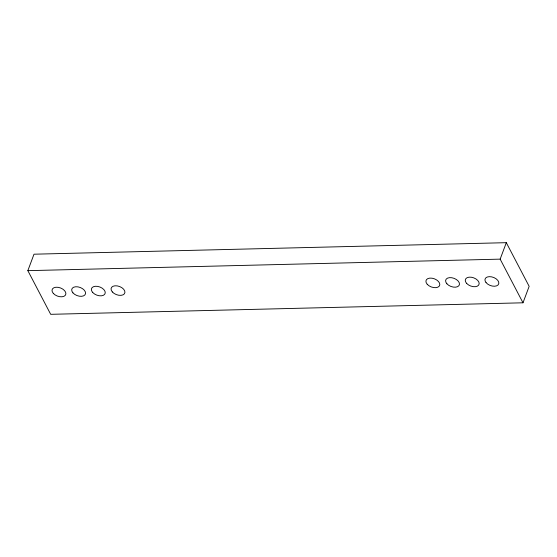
<?xml version="1.0" encoding="UTF-8"?>
<svg xmlns="http://www.w3.org/2000/svg" width="557" height="557" viewBox="0 0 557 557"><rect width="100%" height="100%" fill="white"/><g stroke="black" fill="none" stroke-linecap="round" stroke-linejoin="round"><path stroke-width="0.84" d="M27.85 270.66L34.005 254.201L506.313 242.678L529.15 286.34L522.995 302.799L50.687 314.322L27.85 270.66L500.158 259.137L522.995 302.799M500.158 259.137L506.313 242.678M53.326 293.407A7.255 4.359 20.5 0 0 65.315 295.301A7.255 4.359 20.5 0 0 58.2 287.335A7.255 4.359 20.5 0 0 53.326 293.407M72.946 292.864A7.255 4.359 20.5 0 0 84.956 294.869A7.255 4.359 20.5 0 0 77.98 286.869A7.255 4.359 20.5 0 0 72.946 292.864M92.685 292.446A7.255 4.359 20.5 0 0 104.674 294.34A7.255 4.359 20.5 0 0 97.559 286.375A7.255 4.359 20.5 0 0 92.685 292.446M112.361 291.965A7.255 4.359 20.5 0 0 124.357 293.859A7.255 4.359 20.5 0 0 117.242 285.894A7.255 4.359 20.5 0 0 112.361 291.965M427.233 284.286A7.255 4.359 20.5 0 0 439.229 286.173A7.255 4.359 20.5 0 0 432.114 278.208A7.255 4.359 20.5 0 0 427.233 284.286M446.916 283.805A7.255 4.359 20.5 0 0 458.905 285.692A7.255 4.359 20.5 0 0 451.79 277.734A7.255 4.359 20.5 0 0 446.916 283.805M466.689 283.436A7.255 4.359 20.5 0 0 478.651 285.135A7.255 4.359 20.5 0 0 471.313 277.226A7.255 4.359 20.5 0 0 466.689 283.436M486.024 282.552A7.255 4.359 20.5 0 0 498.069 284.954A7.255 4.359 20.5 0 0 491.594 276.85A7.255 4.359 20.5 0 0 486.024 282.552"/></g></svg>
